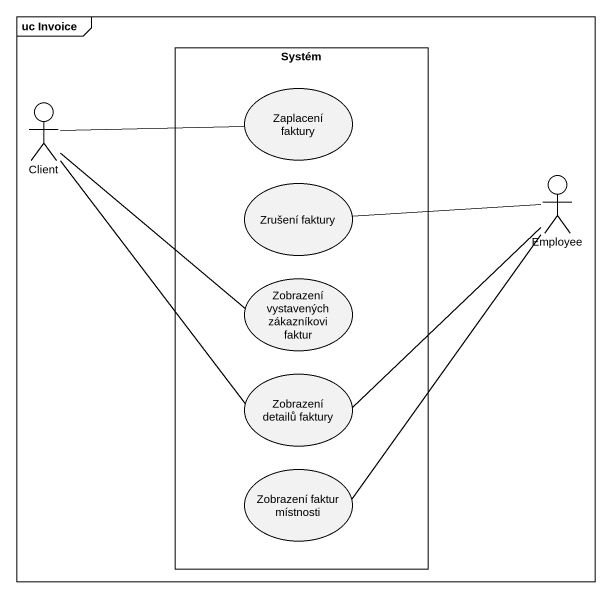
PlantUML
@startuml
mainframe uc Invoice
rectangle Systém {
  usecase "Zaplacení faktury" as Zaplacení_faktury
  usecase "Zrušení faktury" as Zrušení_faktury
  usecase "Zobrazení vystavených zákazníkovi faktur" as Zobrazení_vystavených
  usecase "Zobrazení detailů faktury" as Zobrazení_detailů_faktury
  usecase "Zobrazení faktur místnosti" as Zobrazení_faktur_místnosti
}
actor Client
actor Employee
Client -right- Zaplacení_faktury
Client -- Zobrazení_vystavených
Client -- Zobrazení_detailů_faktury
Employee -left- Zrušení_faktury
Employee -- Zobrazení_detailů_faktury
Employee -- Zobrazení_faktur_místnosti
@enduml
